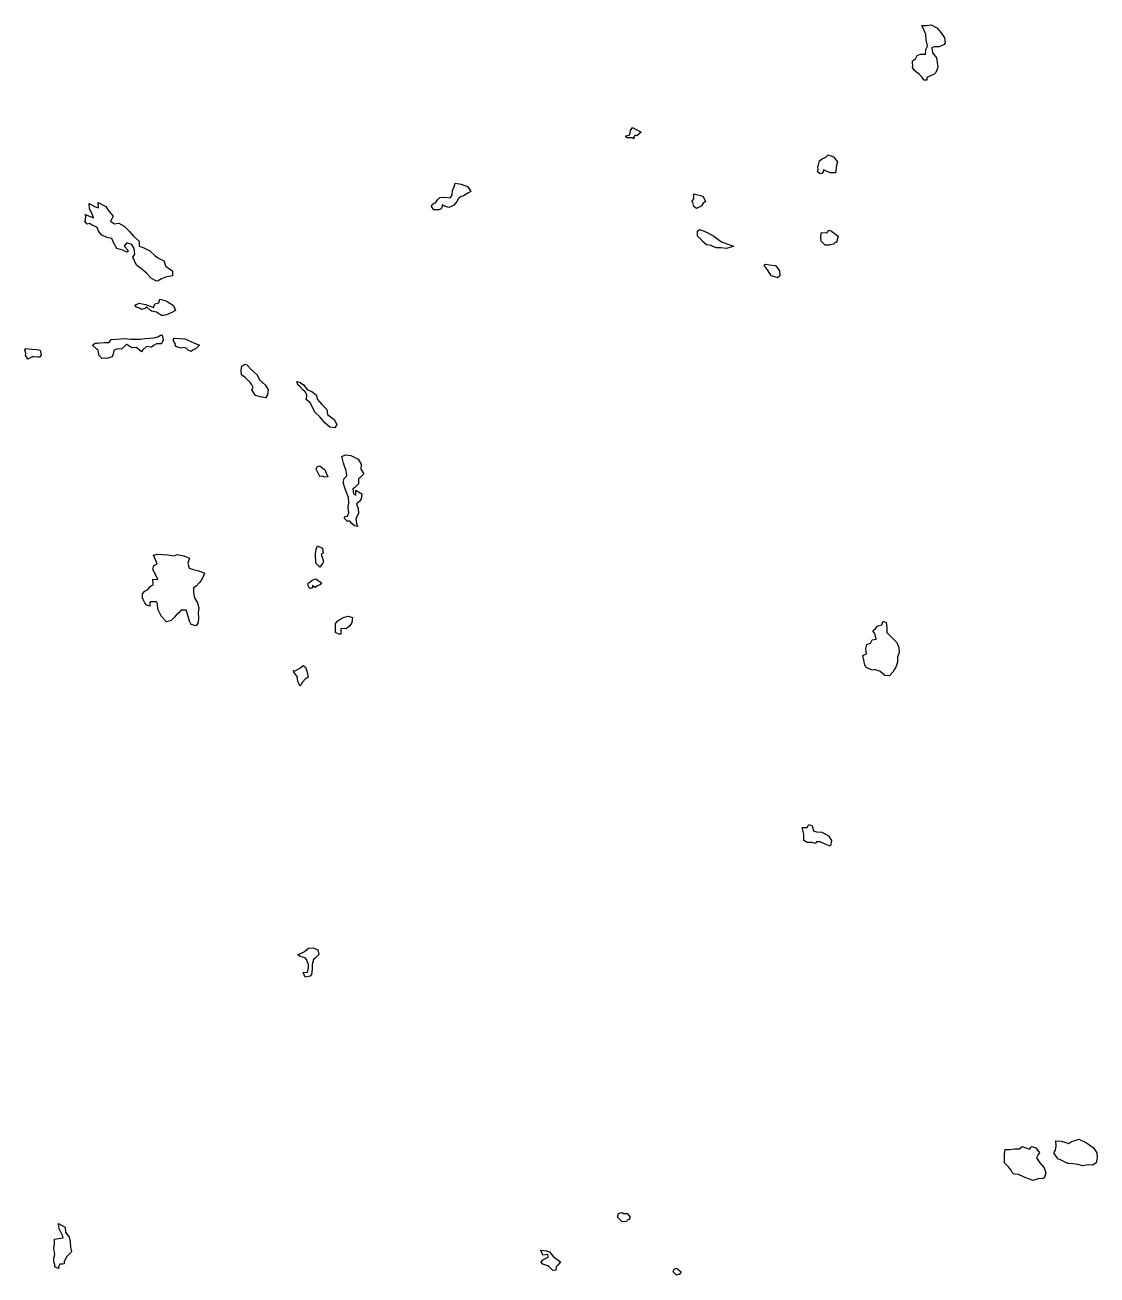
# Model space of a CAD drawing. Extents: x 450006 to 454999, y 6465006 to 6474995.
# Drawn here: x 451892 to 452325, y 6465006 to 6465510 of the extents above; entities that cross this region are included whole.
import ezdxf

# ---------------------------------------------------------------- set-up
doc = ezdxf.new("R2010")
doc.units = 0

msp = doc.modelspace()

# ---------------------------------------------------------------- linework, layer by layer
at = {"layer": '1010'}
for points in [[(452251, 6465491.9), (452250.2, 6465493), (452250.32, 6465493.66), (452250.2, 6465495), (452250.2, 6465495.78), (452251.44, 6465496.54), (452252.06, 6465497.92), (452253.52, 6465498.46), (452255.54, 6465498.44), (452255.66, 6465500.32), (452256.32, 6465501.66), (452255.78, 6465504.2), (452255.66, 6465506.32), (452255, 6465508), (452254, 6465509.98), (452255.92, 6465510.06), (452257.78, 6465510.2), (452260.02, 6465509), (452261.8, 6465507), (452263.2, 6465505), (452263.38, 6465503), (452263, 6465502.28), (452261, 6465501.44), (452259, 6465501.42), (452257.98, 6465501), (452258.32, 6465499), (452259.98, 6465497), (452260.22, 6465495), (452260.5, 6465493), (452259.6, 6465491), (452259, 6465490.3), (452257, 6465489.36), (452255.98, 6465489), (452255.98, 6465488), (452255, 6465488), (452254.16, 6465489), (452253, 6465490.16), (452252, 6465491), (452251, 6465491.9), (452251, 6465491.9)], [(452135, 6465464.7), (452134.46, 6465465), (452134.54, 6465465.44), (452135, 6465465.66), (452136.14, 6465465.84), (452136.32, 6465467.66), (452137.2, 6465468.78), (452140.64, 6465467), (452139, 6465465.46), (452138.28, 6465465.7), (452137.76, 6465465), (452137.66, 6465464.32), (452137, 6465464.6), (452135.28, 6465464.7), (452135, 6465464.7), (452135, 6465464.7)], [(452213, 6465450.14), (452211.9, 6465451), (452212.14, 6465451.84), (452212, 6465453), (452212.28, 6465453.7), (452212.66, 6465455.32), (452213.74, 6465456.24), (452215.18, 6465456.8), (452216.22, 6465457.76), (452218.38, 6465457), (452219.94, 6465455), (452219.44, 6465453), (452219.32, 6465451), (452219, 6465450.6), (452217, 6465450.52), (452216.14, 6465451), (452215, 6465451.3), (452214.24, 6465451.74), (452214.1, 6465451), (452213.68, 6465450.3), (452213, 6465450.14), (452213, 6465450.14)], [(452057, 6465435.64), (452056.06, 6465437), (452056.24, 6465437.74), (452057, 6465438.34), (452057.62, 6465438.36), (452058.4, 6465439.58), (452059.46, 6465440.52), (452061.32, 6465440.66), (452063.54, 6465440.44), (452064.4, 6465441.58), (452064.52, 6465443.46), (452065.16, 6465444.82), (452065.56, 6465446.42), (452067.96, 6465446.02), (452070.58, 6465445), (452071.98, 6465443), (452071, 6465442.4), (452069, 6465441.2), (452067.98, 6465441), (452067, 6465440.16), (452066.28, 6465439), (452065, 6465437.54), (452063.98, 6465437), (452063, 6465436.5), (452061, 6465437.2), (452060.34, 6465437.64), (452060.36, 6465437), (452059.96, 6465436.02), (452059, 6465435.62), (452058.34, 6465435.64), (452057, 6465435.64), (452057, 6465435.64)], [(452163, 6465436.16), (452162, 6465437), (452161.48, 6465438.5), (452161.2, 6465439), (452161.96, 6465440.02), (452161.96, 6465442.02), (452164.62, 6465441.36), (452165.7, 6465441), (452166.62, 6465439), (452165.68, 6465438.3), (452165, 6465437.24), (452164.86, 6465437.12), (452164.66, 6465437), (452163.62, 6465436.36), (452163, 6465436.16), (452163, 6465436.16)], [(451917, 6465429.88), (451916.02, 6465431), (451916.4, 6465431.58), (451916.5, 6465433), (451916.22, 6465433.76), (451917.98, 6465433), (451919.6, 6465432.38), (451919, 6465434), (451918, 6465435.98), (451917.86, 6465438.12), (451920, 6465437), (451921.56, 6465436.42), (451921.4, 6465438.58), (451924.58, 6465437), (451925.76, 6465435), (451927.52, 6465433), (451927, 6465432), (451926.46, 6465431), (451928, 6465429.98), (451929.82, 6465430.16), (451931.92, 6465429), (451933.98, 6465427), (451935.78, 6465425), (451937.98, 6465423), (451937.98, 6465421), (451939.62, 6465420.36), (451942.28, 6465419), (451944.42, 6465417), (451945.82, 6465416.16), (451948.02, 6465415), (451948.66, 6465413), (451950, 6465411.98), (451951.52, 6465411), (451951.46, 6465409), (451951, 6465408.84), (451949, 6465408.62), (451947, 6465407.78), (451945.74, 6465407), (451945, 6465406.78), (451943, 6465407.86), (451941, 6465410), (451939, 6465411.82), (451937, 6465413.22), (451935.52, 6465416.46), (451936.24, 6465417.74), (451935.98, 6465420), (451935, 6465421.56), (451933, 6465422.28), (451932, 6465421), (451933.74, 6465419), (451933, 6465418.56), (451931, 6465419.46), (451929, 6465419.94), (451927.82, 6465422.16), (451927, 6465424.02), (451925, 6465424.48), (451923, 6465425.36), (451921.56, 6465427), (451921, 6465428.46), (451920.04, 6465429), (451919, 6465429.42), (451917.96, 6465430.02), (451917, 6465429.88), (451917, 6465429.88)], [(452165, 6465423.52), (452163.38, 6465425), (452163.38, 6465426.6), (452163.38, 6465427), (452164.3, 6465427.68), (452166.1, 6465427), (452167.64, 6465426.34), (452169.98, 6465425), (452172.78, 6465423), (452173.38, 6465422.6), (452176.46, 6465421.52), (452177.98, 6465421), (452177, 6465420.52), (452175, 6465420.04), (452173, 6465420.24), (452171, 6465420.28), (452169.4, 6465421), (452169, 6465421.18), (452168.76, 6465421.22), (452167, 6465421.52), (452165.32, 6465423), (452165, 6465423.52), (452165, 6465423.52)], [(452215, 6465421.32), (452213.3, 6465423), (452213.24, 6465424.74), (452213.18, 6465425), (452213.46, 6465426.52), (452215.6, 6465426.38), (452216.54, 6465427.44), (452217.5, 6465427), (452220.18, 6465425), (452219.64, 6465423), (452219.58, 6465422.4), (452219, 6465422.44), (452218.3, 6465421.68), (452217, 6465421.46), (452216.64, 6465421.34), (452215, 6465421.32), (452215, 6465421.32)], [(452191, 6465412.26), (452190.36, 6465413), (452190.54, 6465413.44), (452191, 6465413.66), (452192.52, 6465413.46), (452194.84, 6465413.14), (452195.08, 6465413), (452196.56, 6465411), (452196.66, 6465409), (452195.78, 6465408.2), (452195, 6465408.44), (452193.32, 6465409), (452193, 6465409.2), (452192.02, 6465411), (452191, 6465412.26), (452191, 6465412.26)], [(451937, 6465396.3), (451936.42, 6465397), (451936.54, 6465397.44), (451937, 6465397.44), (451938, 6465397.98), (451940.56, 6465397.42), (451941.82, 6465397), (451943.86, 6465396.12), (451944.38, 6465397.6), (451945.92, 6465398.06), (451946.42, 6465399.56), (451948.46, 6465399), (451949.38, 6465398.6), (451951.94, 6465397), (451952.64, 6465395), (451951, 6465394.02), (451949, 6465393.22), (451947.96, 6465393), (451947, 6465392.9), (451945, 6465394.32), (451943, 6465394.64), (451942.6, 6465395), (451941, 6465396.48), (451940.26, 6465395.72), (451939, 6465395.36), (451938.1, 6465395.88), (451937, 6465396.3), (451937, 6465396.3)], [(451921, 6465379.2), (451919.2, 6465381), (451920.22, 6465381.76), (451921, 6465381.76), (451922.08, 6465381.9), (451923.88, 6465382.1), (451925.96, 6465382.02), (451926.72, 6465383.26), (451928.64, 6465383.34), (451930.46, 6465383.52), (451932.34, 6465383.64), (451934.58, 6465383.4), (451936.64, 6465383.34), (451938.6, 6465383.38), (451940.36, 6465383.62), (451942.16, 6465383.82), (451944.1, 6465383.88), (451945.58, 6465384.4), (451946.86, 6465385.12), (451947.24, 6465385), (451947.68, 6465383), (451947, 6465381.58), (451945, 6465381.52), (451944.12, 6465381), (451943, 6465380.24), (451941, 6465380.44), (451939.42, 6465379), (451939, 6465378.26), (451937, 6465380.08), (451935, 6465379.88), (451933, 6465381.24), (451932.66, 6465381), (451931, 6465379.52), (451929, 6465379.32), (451927.98, 6465379), (451927.34, 6465377), (451927, 6465376.26), (451925, 6465375.54), (451924.28, 6465375.7), (451923, 6465375.62), (451921.7, 6465377), (451921.62, 6465378.36), (451921.5, 6465379), (451921, 6465379.2), (451921, 6465379.2)], [(451893, 6465375.36), (451892.16, 6465377), (451892.24, 6465377.74), (451891.92, 6465379), (451892.32, 6465379.66), (451894.68, 6465379.3), (451896.72, 6465379.26), (451898, 6465379), (451898.42, 6465377), (451897.82, 6465376.16), (451897, 6465376.12), (451895.66, 6465376.32), (451895, 6465376.28), (451894.06, 6465375.92), (451893, 6465375.36), (451893, 6465375.36)], [(451953, 6465380.44), (451952.54, 6465381), (451952.62, 6465381.36), (451951.68, 6465383), (451952.22, 6465383.76), (451954.3, 6465383.68), (451956.44, 6465383.54), (451957.66, 6465383), (451960.08, 6465381.9), (451962.42, 6465381), (451961, 6465379.7), (451959.66, 6465379), (451959, 6465378.36), (451957.82, 6465379), (451957, 6465379.76), (451955.98, 6465380), (451955, 6465379.8), (451953.96, 6465380.02), (451953, 6465380.44), (451953, 6465380.44)], [(451981, 6465367.76), (451979.34, 6465369), (451979.24, 6465370.74), (451979.24, 6465371), (451979.46, 6465372.52), (451980.68, 6465373.3), (451981.46, 6465373), (451983.32, 6465371), (451985.62, 6465369), (451986.64, 6465367), (451988.86, 6465365), (451990.04, 6465363), (451989.78, 6465361), (451989, 6465359.74), (451987, 6465360.16), (451985, 6465360.64), (451984.3, 6465361.68), (451983.56, 6465363), (451984.02, 6465363.96), (451983.44, 6465365), (451983, 6465365.82), (451981.8, 6465367), (451981, 6465367.76), (451981, 6465367.76)], [(452003, 6465364.18), (452002.04, 6465365), (452001.66, 6465366.32), (452003, 6465365.88), (452004.32, 6465365), (452006.02, 6465363), (452007.76, 6465362.22), (452009.46, 6465361), (452010.08, 6465359), (452011.8, 6465357), (452013.78, 6465355), (452014.1, 6465353), (452016.74, 6465351), (452017.76, 6465349), (452017, 6465347.56), (452015, 6465347.92), (452013, 6465349.68), (452011, 6465352.08), (452009, 6465353.96), (452007.82, 6465356.16), (452007, 6465357.68), (452005.38, 6465359), (452005.76, 6465360.22), (452005.74, 6465361), (452005, 6465362.1), (452004.14, 6465363), (452003, 6465364.18), (452003, 6465364.18)], [(452021, 6465310.86), (452020.86, 6465311), (452020.86, 6465311.12), (452021, 6465311.82), (452022.06, 6465311.92), (452022.64, 6465313.34), (452022.34, 6465315.64), (452022.66, 6465317.32), (452022.54, 6465319.44), (452021.38, 6465322.6), (452021, 6465323.4), (452020.36, 6465325.62), (452020.8, 6465327.18), (452021.8, 6465328.18), (452021.64, 6465330.34), (452021, 6465331.68), (452020.56, 6465333.42), (452019.9, 6465336.08), (452021.32, 6465336.66), (452023.5, 6465336.48), (452026.48, 6465335), (452027.62, 6465333), (452027.48, 6465331), (452028.76, 6465329), (452027, 6465327.32), (452026.6, 6465327), (452026.62, 6465325), (452025, 6465323.36), (452024.28, 6465323), (452024.6, 6465321), (452025.54, 6465320.44), (452025.5, 6465322.48), (452027.88, 6465321), (452027.7, 6465319), (452027, 6465317.9), (452025.76, 6465317), (452026.48, 6465315), (452026.58, 6465313), (452025.44, 6465311), (452025.78, 6465309), (452026.16, 6465307.82), (452025, 6465308.08), (452023.82, 6465309), (452023, 6465309.9), (452021.98, 6465310), (452021, 6465310.86), (452021, 6465310.86)], [(452011, 6465327.98), (452010.4, 6465329), (452009.84, 6465330.14), (452009.44, 6465331), (452009.92, 6465332.06), (452011, 6465332.3), (452012.72, 6465331), (452013, 6465330.68), (452013.66, 6465329), (452014.16, 6465327.82), (452013, 6465327.7), (452011.9, 6465328.08), (452011, 6465327.98), (452011, 6465327.98)], [(452011, 6465291.32), (452009.32, 6465293), (452009.32, 6465294.66), (452009.16, 6465295), (452009.16, 6465296.82), (452009.48, 6465298.5), (452010.02, 6465299.96), (452012, 6465299), (452012.24, 6465297), (452011.44, 6465296.54), (452011.98, 6465295), (452012.5, 6465293.48), (452012.18, 6465293), (452011.68, 6465292.3), (452011, 6465291.32), (452011, 6465291.32)], [(451941, 6465276.02), (451940.28, 6465277), (451939.62, 6465278.36), (451939.34, 6465279), (451939.34, 6465280.64), (451940.24, 6465281.74), (451941.56, 6465282.42), (451942.44, 6465283.54), (451943.66, 6465284.32), (451943.5, 6465286.48), (451945.52, 6465286.46), (451945, 6465287.58), (451943.58, 6465290.4), (451943.92, 6465292.06), (451945.24, 6465292.74), (451945, 6465293.44), (451943.8, 6465296.18), (451945.34, 6465296.64), (451947.42, 6465296.56), (451949.56, 6465296.42), (451952, 6465295.98), (451953.42, 6465296.56), (451956.04, 6465295.94), (451958.34, 6465295), (451957.64, 6465293), (451958.16, 6465291), (451959.42, 6465290.56), (451962.12, 6465289.86), (451964.38, 6465289), (451963.54, 6465287), (451963, 6465286), (451962.3, 6465285), (451961, 6465283.68), (451959.98, 6465283), (451959.98, 6465281), (451960.38, 6465279), (451961.52, 6465277), (451962.14, 6465275), (451961.82, 6465273), (451961.98, 6465271), (451961.84, 6465269), (451961, 6465267.66), (451959, 6465268.18), (451958.34, 6465269.64), (451957.56, 6465272.42), (451957, 6465274), (451955, 6465274), (451953.98, 6465273), (451953, 6465272), (451952.08, 6465271), (451951, 6465269.9), (451949, 6465269.32), (451947, 6465271.44), (451945.5, 6465274.48), (451945.36, 6465276.62), (451945, 6465277.38), (451944.62, 6465277.36), (451943, 6465277.36), (451942.64, 6465277.34), (451942.36, 6465277), (451942.32, 6465275.66), (451941, 6465276.02), (451941, 6465276.02)], [(452007, 6465282.8), (452006.64, 6465283), (452006.18, 6465283.8), (452006.18, 6465285), (452006.74, 6465285.24), (452007.8, 6465286.18), (452009.32, 6465286.66), (452011.64, 6465285), (452011, 6465284.26), (452010.08, 6465283.9), (452009, 6465283.16), (452007.98, 6465284), (452007.98, 6465283), (452007.24, 6465282.74), (452007, 6465282.8), (452007, 6465282.8)], [(452019, 6465264.22), (452017.32, 6465265), (452017.32, 6465266.66), (452017.32, 6465267), (452017.32, 6465268.66), (452018.22, 6465269.76), (452019.42, 6465270.56), (452020.84, 6465271.14), (452022.34, 6465271.64), (452024.12, 6465271), (452023.82, 6465269), (452023, 6465267.64), (452022.26, 6465267), (452021.54, 6465266.44), (452021, 6465266.6), (452019.44, 6465266.54), (452019.44, 6465265), (452019.48, 6465264.5), (452019, 6465264.22), (452019, 6465264.22)], [(452231, 6465252), (452230.76, 6465253), (452230.66, 6465253.32), (452230.3, 6465255), (452230.24, 6465255.74), (452231.6, 6465256.38), (452231.38, 6465258.6), (452231.84, 6465260.14), (452233.24, 6465260.74), (452233.94, 6465262.04), (452235.6, 6465262.38), (452235, 6465264.64), (452234.28, 6465265.7), (452235.3, 6465266.68), (452236.28, 6465267.7), (452237.84, 6465268.14), (452238.36, 6465269.62), (452239.6, 6465269), (452239.8, 6465267), (452239.86, 6465265), (452241.9, 6465263), (452243.86, 6465261), (452244.76, 6465259), (452244.82, 6465257), (452244.2, 6465255), (452244.16, 6465253), (452243.54, 6465251), (452243, 6465250.26), (452242.28, 6465249), (452241, 6465247.5), (452239, 6465247.68), (452237, 6465249.34), (452236.42, 6465249.56), (452235, 6465250.08), (452234.2, 6465249.78), (452233, 6465250.2), (452231.36, 6465251), (452231, 6465252), (452231, 6465252)], [(452001, 6465248.28), (452000.44, 6465249), (452000.28, 6465249.7), (452001, 6465249.56), (452001.88, 6465250.1), (452003.2, 6465250.78), (452004.24, 6465251.74), (452005.22, 6465251), (452005.8, 6465249), (452006.26, 6465247), (452005, 6465246.12), (452003.98, 6465245), (452003.54, 6465244.44), (452003, 6465243.32), (452002.16, 6465245), (452002, 6465245.98), (452002, 6465247), (452001, 6465248.28), (452001, 6465248.28)], [(452207, 6465180.62), (452206.3, 6465181), (452206.3, 6465181.68), (452206.36, 6465183), (452206.42, 6465183.56), (452205.68, 6465186.3), (452207.66, 6465186.32), (452208.44, 6465187.54), (452209.66, 6465187), (452210.32, 6465185), (452211.44, 6465184.54), (452213.6, 6465184.38), (452216.38, 6465183), (452217.56, 6465181), (452217.18, 6465179), (452217, 6465178.76), (452215, 6465179.64), (452213, 6465180.48), (452211.46, 6465180.52), (452211, 6465179.92), (452209.72, 6465180.26), (452209, 6465180.22), (452207.66, 6465180.32), (452207, 6465180.62), (452207, 6465180.62)], [(452003, 6465134.3), (452002, 6465135), (452002.74, 6465135.24), (452003, 6465135.52), (452004.14, 6465135.84), (452005.28, 6465136.7), (452006.4, 6465137.58), (452008.3, 6465137.68), (452010.18, 6465137), (452010.5, 6465135), (452009, 6465133.48), (452008.46, 6465133), (452007.86, 6465131), (452007.88, 6465129), (452007.62, 6465127), (452007, 6465126.26), (452005, 6465125.9), (452004.24, 6465127.74), (452006.02, 6465127.96), (452006.32, 6465129.66), (452006.32, 6465131), (452006, 6465131.98), (452005.52, 6465133), (452005, 6465133.66), (452003.98, 6465134), (452003, 6465134.3), (452003, 6465134.3)], [(452289, 6465049.32), (452287.32, 6465051), (452287.32, 6465052.66), (452287.32, 6465053), (452287.32, 6465054.66), (452287.6, 6465056.38), (452289.62, 6465056.36), (452291.42, 6465056.56), (452293.38, 6465056.6), (452294.44, 6465057.54), (452295.98, 6465057), (452297.46, 6465056.52), (452298.36, 6465057.62), (452299.98, 6465057), (452301.44, 6465055), (452301, 6465054.32), (452300.28, 6465053), (452301.62, 6465051), (452303.34, 6465049), (452304.02, 6465047), (452303.48, 6465045), (452303, 6465044.66), (452301, 6465044.52), (452299, 6465043.9), (452297, 6465044.48), (452295, 6465045.34), (452293, 6465046.3), (452291.52, 6465046.46), (452291, 6465046.56), (452290.64, 6465047), (452290, 6465047.98), (452289.32, 6465049), (452289, 6465049.32), (452289, 6465049.32)], [(452309, 6465052.48), (452308.6, 6465053), (452308.16, 6465053.82), (452307.32, 6465055), (452307.94, 6465056.04), (452308.18, 6465057.8), (452308.16, 6465059.82), (452310.28, 6465059.7), (452312.58, 6465059), (452313.18, 6465058.8), (452314.38, 6465059.6), (452315.94, 6465060.04), (452317.4, 6465060.58), (452320.54, 6465059), (452321.88, 6465058.1), (452323.32, 6465057), (452324.62, 6465055), (452324.72, 6465053), (452324.4, 6465051), (452323, 6465050.02), (452321, 6465050.18), (452319, 6465049.8), (452317, 6465050.28), (452315, 6465050.58), (452313.24, 6465050.74), (452313, 6465050.66), (452312.34, 6465051), (452311, 6465051.58), (452309.66, 6465052.32), (452309, 6465052.48), (452309, 6465052.48)], [(451905, 6465008.46), (451904, 6465009), (451904, 6465009.98), (451903.5, 6465011), (451903.54, 6465012.44), (451904, 6465013.98), (451903.56, 6465016.42), (451903.86, 6465018.12), (451903.88, 6465020.1), (451905.5, 6465020.48), (451907.32, 6465020.66), (451907, 6465021.68), (451905.68, 6465024.3), (451905.5, 6465026.48), (451908.14, 6465025), (451908.3, 6465023), (451909.78, 6465021), (451910.22, 6465019), (451910.3, 6465017), (451910.68, 6465015), (451909, 6465013.24), (451908.62, 6465013), (451907.76, 6465011), (451907.76, 6465010.22), (451907, 6465010.04), (451905.92, 6465010.06), (451905.44, 6465009), (451905.64, 6465008.34), (451905, 6465008.46), (451905, 6465008.46)], [(452133, 6465027.12), (452131.16, 6465029), (452131.52, 6465030.46), (452133, 6465030.86), (452133.52, 6465030.46), (452135, 6465030.46), (452136.2, 6465029), (452135.84, 6465028.14), (452135, 6465027.88), (452134.7, 6465027.28), (452133, 6465027.12), (452133, 6465027.12)], [(452101, 6465010.02), (452100.18, 6465011), (452100.64, 6465011.34), (452101, 6465011.86), (452101.78, 6465012.2), (452103.12, 6465012.86), (452103, 6465014), (452101, 6465013.66), (452100.22, 6465015.76), (452102.48, 6465015.5), (452103.68, 6465015), (452105.32, 6465013), (452108.06, 6465011), (452107, 6465009.62), (452106.36, 6465009), (452106.3, 6465007.68), (452105, 6465007.5), (452103.5, 6465009), (452103, 6465009.44), (452102.26, 6465009.72), (452101, 6465010.02), (452101, 6465010.02)], [(452155, 6465005.7), (452153.58, 6465007), (452153.98, 6465008), (452155, 6465008.4), (452156.86, 6465007), (452156.02, 6465005.96), (452155, 6465005.7), (452155, 6465005.7)]]:
    msp.add_lwpolyline(points, dxfattribs=at)

doc.saveas('drawing.dxf')
